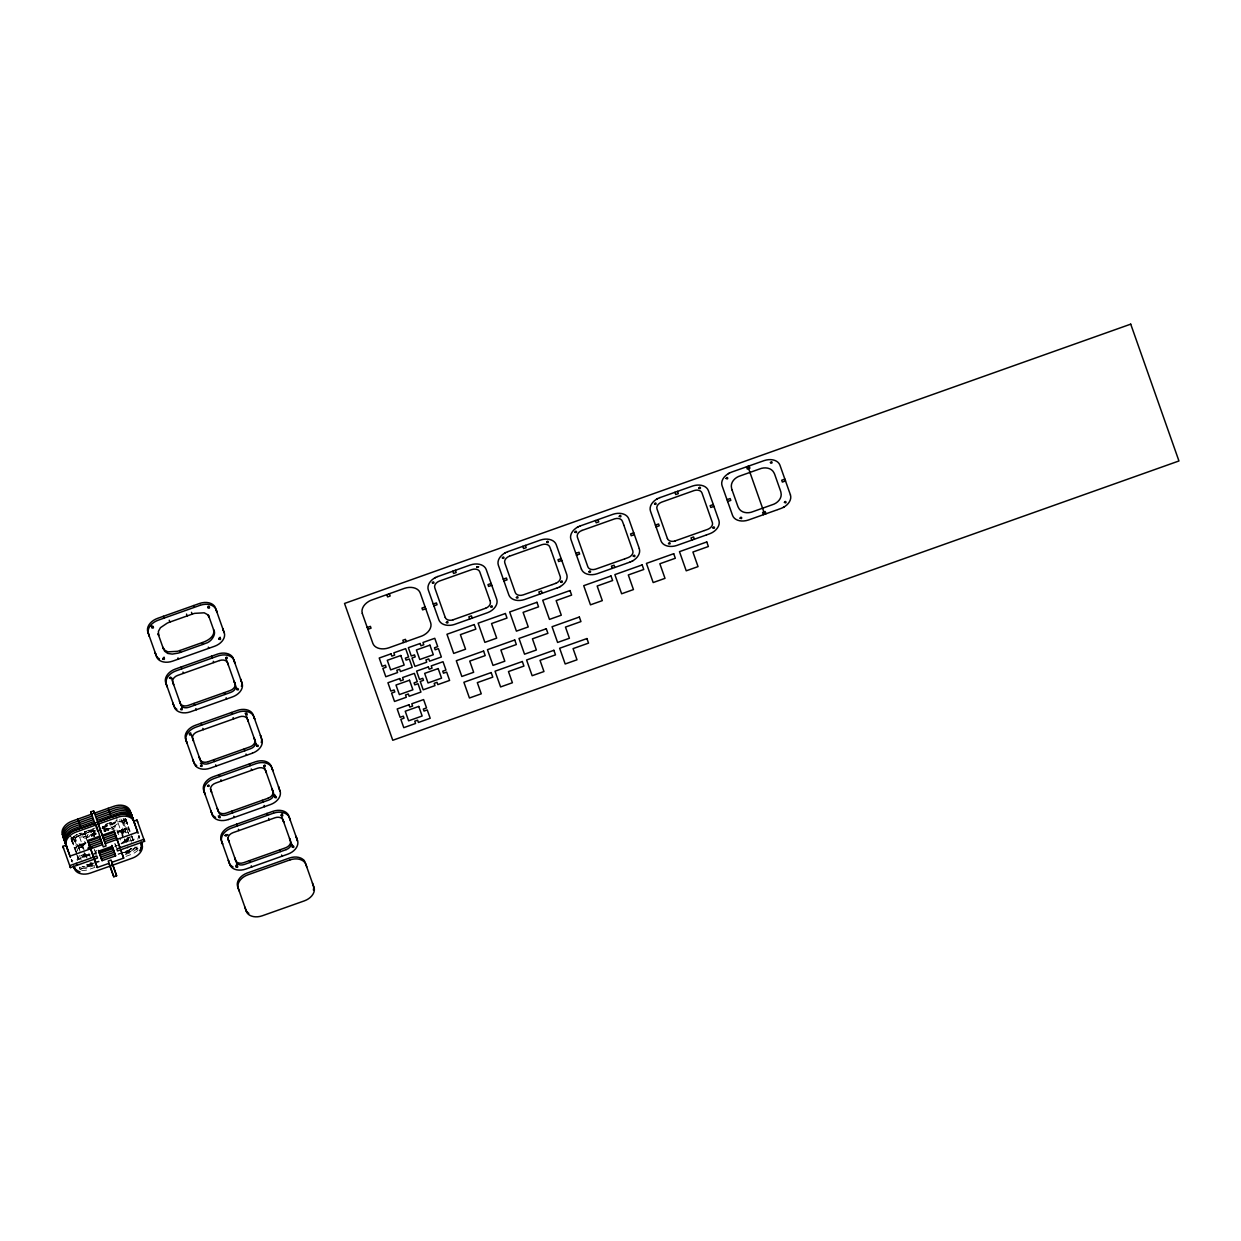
<?xml version="1.0" encoding="UTF-8"?>
<svg xmlns="http://www.w3.org/2000/svg" width="1241" height="1241" viewBox="0 0 1241 1241"><rect width="100%" height="100%" fill="white"/><g stroke="black" fill="none" stroke-linecap="round" stroke-linejoin="round"><path stroke-width="0.75" stroke-dasharray="5 3.75" d="M137.456 847.06C133.532 847.401 138.744 852.086 137.425 846.843M105.345 831.361L105.345 831.408A6.158 4.359 -19.4 0 0 104.073 828.104A5.647 3.987 -19.7 0 1 103.996 830.338M94.735 836.667L93.975 832.401L94.471 834.309M122.316 830.601L117.709 831.237M122.052 835.907L122.502 831.206L117.119 833.13M130.848 848.611A6.5 4.592 -19.7 0 1 127.42 851.124L118.469 854.304L127.451 851.217L127.901 846.517M132.694 839.8L132.771 838.916M79.362 867.164C78.416 870.98 84.109 869.274 81.301 866.792M93.959 832.509L93.447 831.951A5.647 3.987 -19.7 0 0 96.115 834.03M104.616 831.625L105.035 830.586A6.934 5.476 -12.4 0 1 104.942 831.486A5.647 3.987 -19.7 0 0 103.918 830.074M128.893 837.737L126.055 842.375M133.407 839.304C132.756 843.508 131.577 833.812 132.322 837.815M85.164 855.949L82.015 845.54A2.048 1.458 -19.7 0 0 79.905 844.78L76.74 845.757L75.205 841.398A6.5 4.592 -19.7 0 1 79.533 835.24L93.851 830.151M81.285 867.211L79.393 867.521M81.968 847.727L86.839 839.599M91.881 836.512L94.797 831.641M93.463 836.884L95.402 833.626M94.719 853.606L96.658 850.349M121.091 843.508L126.644 839.195M126.954 841.367A2.048 1.458 -19.7 0 1 124.86 840.591L124.938 840.809A2.048 1.458 -19.7 0 0 127.047 841.584L130.305 840.84L125.713 841.538M104.802 829.097L104.058 828.833L104.896 831.237M121.789 830.415L125.806 828.073L122.875 829.764A2.048 1.458 -19.7 0 0 121.727 831.687L121.649 831.47A2.048 1.458 -19.7 0 1 122.797 829.531L122.875 829.764M124.426 841.755L121.153 843.989M95.371 831.765L86.187 838.001L86.622 839.087M91.384 835.41L94.394 833.378M101.902 828.274L106.416 825.218L108.308 830.617M105.159 829.112L110.511 828.616L124.038 819.448M93.23 833.347L88.778 836.341L70.768 837.892M85.257 831.625L84.543 831.982L86.529 831.377M77.5 836.372L79.626 835.472A6.5 4.592 -19.7 0 0 75.282 841.615L75.205 841.398M81.084 858.074L84.078 856.6A2.048 1.458 -19.7 0 0 85.226 854.661L85.319 854.894A2.048 1.458 -19.7 0 1 84.171 856.817L80.696 855.375M84.466 832.028L86.001 837.458M91.322 831.982L94.719 830.555M85.241 842.779L80.401 844.749L80.96 845.478M77.656 834.557L76.942 834.821A6.81 4.824 -19.7 0 0 72.056 841.507L72.955 844.035L71.249 839.257M129.08 850.085L125.822 851.279M130.01 851.543L126.148 852.955M85.303 842.949L80.898 845.307M78.788 833.89L80.727 833.176M79.843 833.766L82.015 832.975M125.76 853.358L130.103 851.776A6.81 4.824 -19.7 0 0 135.021 846.982M124.689 852.707L129.871 850.83A13.667 9.664 -19.7 0 0 136.153 846.967M125.341 854.522L130.522 852.645A13.667 9.664 -19.7 0 0 138.077 847.432M125.993 856.352L131.174 854.475A13.667 9.664 -19.7 0 0 138.03 850.054M84.435 831.858L95.138 828.057M105.842 824.257L111.178 822.349M88.421 830.694L94.099 828.678M105.469 824.644L107.362 823.962M109.255 823.295L111.519 822.457L113.381 827.731M93.742 829.841L79.424 834.914A6.686 4.731 -19.7 0 0 74.569 841.615L70.613 836.325L78.633 859.051A6.686 4.731 -19.7 0 0 78.726 859.47L78.617 859.361A6.763 5.802 -30.6 0 1 78.043 858.508L78.602 859.02M102.693 826.661L116.995 821.573A6.686 4.731 -19.7 0 1 124.969 823.714L124.736 818.765M102.801 826.971L117.104 821.883A6.5 4.592 -19.7 0 1 124.348 823.931L124.426 824.164A6.5 4.592 -19.7 0 0 117.197 822.116L102.879 827.204M79.626 835.472L93.928 830.384M95.107 830.632L79.284 836.248L88.282 861.797M102.134 828.135L117.942 822.519L123.728 838.932M95.836 832.944L83.302 837.396L85.164 842.655M104.104 831.377A5.647 3.987 -19.7 0 0 104.663 829.733L115.522 825.948L120.47 839.971M84.714 838.404L95.402 834.604M104.322 831.439L115.025 827.638M86.187 843.027L80.805 844.95L83.814 848.906M118.578 831.532L122.176 830.26L122.394 836.868M74.91 847.587L85.613 843.787M117.678 832.339L128.397 828.585M84.729 844.64L81.13 845.912L83.364 848.146M78.912 848.068L82.123 846.92L82.697 848.518L79.471 849.651L78.912 848.068L80.107 851.481M126.442 838.342L133.252 835.922M95.852 852.784L94.471 853.281L95.123 855.096M115.335 845.866L116.716 845.369M96.751 852.645L78.912 858.943L70.892 836.186M114.575 846.269L132.415 839.986M86.87 864.651A6.5 4.592 -19.7 0 0 89.771 864.248L98.706 861.068M117.973 854.072L127.342 850.892A6.5 4.592 -19.7 0 0 130.77 848.394M86.963 864.868A6.5 4.592 -19.7 0 0 89.848 864.481L98.799 861.301M89.879 864.558L98.815 861.394M97.434 862.386L99.327 861.719M92.982 862.945L90.066 863.969M94.952 867.381L89.011 869.445A13.682 9.68 -19.7 0 1 79.16 869.988M92.904 864L87.692 865.815A13.682 9.68 -19.7 0 1 82.216 866.823M92.904 865.024L91.446 865.535M114.87 821.309L116.685 820.673M91.508 862.448L90.019 862.96M91.974 865.101L88.08 866.435A6.81 4.809 -19.7 0 1 82.201 866.404M91.074 865.66L88.173 866.668M89.709 864.093L87.522 864.853A6.81 4.809 -19.7 0 1 86.808 865.055M116.98 831.486L122.378 829.95L122.363 830.772M133.609 839.226L134.478 839.226M102.32 827.856L105.857 826.816A6.763 4.281 -9 0 1 113.412 828.43M89.91 854.584L82.883 854.754M90.174 854.987L86.218 855.328M88.623 864.527L89.771 864.248M87.459 864.651L89.802 864.357M104.384 829.066L113.614 828.383M95.293 830.632L89.895 831.098L91.787 836.481M104.306 829.857L107.905 829.546M86.808 856.864L84.186 856.709M77.469 860.618L76.958 859.501L78.617 859.361M93.168 830.446L93.727 831.005A5.647 3.987 -19.7 0 0 96.193 834.309M93.633 833.44L94.207 833.936A5.647 3.987 -19.7 0 1 94.688 832.478M110.511 828.616L124.752 833.812M93.727 833.89L94.021 834.2A7.213 5.29 -19.6 0 0 94.766 834.65M93.447 832.339L93.789 832.695A7.213 5.29 -19.6 0 0 96.333 833.812M123.278 822.581L125.884 828.29M104.632 829.702L104.073 828.91L105.811 831.439A6.158 4.359 -19.4 0 0 104.74 829.981M81.875 868.374L79.936 869.072M71.451 859.408L71.792 859.842A13.682 9.68 -19.7 0 0 72.862 860.928M123.324 819.107L123.805 820.223L123.154 818.408M94.657 836.465L93.99 834.588L94.487 836.124A6.158 4.359 -19.4 0 1 94.114 833.75M77.531 850.426L77.687 850.892M138.015 848.487L136.06 849.123M71.637 860.897L71.233 859.749L72.211 862.185M127.575 824.102L125.744 819.044M77.485 856.91C79.191 861.657 76.678 854.63 77.687 857.5M126.985 822.519L126.799 822.054A6.81 4.809 -19.7 0 0 119.431 819.758M71.233 859.749L71.869 861.471M77.531 857.081L77.625 857.345A6.81 4.809 -19.7 0 0 79.781 859.393M126.256 820.456L126.21 820.301A6.81 4.809 -19.7 0 0 125.419 819.044M139.054 836.17L139.581 837.659L139.023 836.124A13.667 9.664 -19.7 0 1 139.163 837.691M125.775 819.107L127.73 824.567M128.599 833.828L127.947 831.997L128.242 833.068M124.627 828.662A1.706 1.21 -19.7 0 1 122.487 830.462A1.706 1.21 -19.7 0 1 121.897 828.445A1.706 1.21 -19.7 0 1 124.627 828.662L125.186 830.213M128.412 839.335L127.839 837.737A1.706 1.21 -19.7 0 1 124.829 839.211M122.611 828.042L123.185 829.64M123.417 830.322L123.976 831.92M126.629 839.443L127.203 841.041M121.401 829.764L121.975 831.346M124.612 838.885L125.186 840.467M115.01 843.911L116.313 847.587M94.425 849.325L96.333 854.677M94.626 866.466L94.3 865.566L88.344 867.63A13.682 9.68 -19.7 0 1 79.083 868.312M81.13 844.113A1.706 1.21 -19.7 0 1 78.99 845.912A1.706 1.21 -19.7 0 1 78.4 843.896A1.706 1.21 -19.7 0 1 81.13 844.113L81.689 845.664A1.706 1.21 -19.7 0 1 79.564 847.51A1.706 1.21 -19.7 0 1 78.974 845.493A1.706 1.21 -19.7 0 1 81.704 845.71M84.9 854.785L84.341 853.188A1.706 1.21 -19.7 0 1 81.394 854.739M79.114 843.508L79.672 845.09M79.92 845.788L80.479 847.37M83.131 854.909L83.705 856.492M77.904 845.214L78.478 846.812M81.394 855.127L81.689 855.933M127.683 824.412L127.621 824.257A158.801 112.279 -19.7 0 0 126.722 821.821M138.93 835.767L139.721 838.016M125.543 818.424L131.453 835.131M131.701 835.813L133.997 842.329M125.294 818.796L129.607 831.098M124.984 818.889L129.328 831.206M123.448 819.246L129.188 835.876M129.793 837.613L132.244 844.547M121.866 820.906L126.07 832.82M121.649 831.47L124.938 840.809M114.839 843.446L116.204 847.277M94.859 850.55L96.224 854.382M88.871 853.172L91.353 860.199M79.346 849.418L75.158 837.504A10.006 7.074 -19.7 0 1 74.801 836.062M72.924 837.148L78.912 853.73M79.533 855.468L81.968 862.402M71.14 838.994L75.841 852.272M76.058 852.8L78.586 859.997M71.28 859.811L71.807 861.363M131.872 836.418L132.973 839.645A6.81 4.824 -19.7 0 1 133.159 840.778M132.12 837.101L132.771 839.071A6.779 5.15 -6.9 0 1 133.02 840.793A6.686 4.731 -19.7 0 0 132.756 839.785M72.319 842.127L71.28 839.273M132.834 839.071L133.361 840.669M73.219 838.202L72.986 837.38M71.668 840.297L72.63 843.12L71.637 839.785L72.164 841.646M139.349 837.132L138.883 835.72L139.644 838.187M86.529 838.792L86.482 838.637A6.779 4.281 -30.4 0 1 91.291 831.935M70.985 837.97L71.978 841.305A6.81 4.824 -19.7 0 1 74.181 836.077M116.825 816.609L116.995 821.573M132.368 837.799A6.81 4.824 -19.7 0 1 132.027 840.762M71.916 860.975A13.651 9.664 -19.7 0 1 71.342 859.92M120.873 819.029A10.006 7.074 -19.7 0 1 121.789 820.937M126.489 839.304A10.006 7.074 -19.7 0 1 124.705 841.894M86.094 855.607A10.006 7.074 -19.7 0 1 83.085 854.723M88.158 866.652A6.81 4.809 -19.7 0 1 82.232 866.606M131.344 848.565A6.686 4.731 -19.7 0 1 127.451 851.217M89.879 864.558A6.686 4.731 -19.7 0 1 86.994 865.132M72.878 843.802A158.801 112.279 -19.7 0 1 72.025 841.258M76.042 834.945A6.81 4.824 -19.7 0 1 76.864 834.604M134.137 848.534A6.81 4.824 -19.7 0 1 130.01 851.528M94.719 835.224A6.158 4.359 -19.4 0 1 93.447 831.873A6.934 4.219 -25.4 0 1 94.905 829.686M110.775 822.876A7.213 5.616 -26.6 0 1 110.154 822.985M93.758 833.425A6.934 4.219 -25.4 0 1 94.937 831.423M104.135 829.05A7.213 4.886 -19.8 0 1 104.849 829.64M94.611 834.821A5.647 3.987 -19.7 0 1 94.968 833.161M103.81 830.105A5.647 3.987 -19.7 0 1 105.299 831.594M104.911 829.097A6.934 5.476 -12.4 0 1 104.135 831.191M83.736 854.087A1.706 1.21 -19.7 0 1 84.807 855.607A1.706 1.21 -19.7 0 1 82.387 856.554A1.706 1.21 -19.7 0 1 82.077 854.723M127.234 838.621A1.706 1.21 -19.7 0 1 128.288 840.188A1.706 1.21 -19.7 0 1 125.806 841.072A1.706 1.21 -19.7 0 1 125.651 839.195M102.522 827.964A5.647 3.987 -19.7 0 1 104.849 831.563M94.533 834.541A5.647 3.987 -19.7 0 1 94.626 830.694M102.553 826.925A7.213 4.886 -19.8 0 1 104.616 828.15M138.511 836.155A13.667 9.664 -19.7 0 1 137.767 839.273M71.404 839.676A6.81 4.824 -19.7 0 1 71.389 837.675M132.011 848.549A6.81 4.824 -19.7 0 1 130.352 849.558M125.62 831.47L122.409 832.602L122.968 834.2L126.194 833.052L125.62 831.47M105.563 830.912L105.563 830.912M123.061 832.044A1.706 1.21 -19.7 0 0 125.201 830.245A1.706 1.21 -19.7 0 0 122.471 830.043A1.706 1.21 -19.7 0 0 123.061 832.044"/><path stroke-width="1.5" d="M282.514 813.507L281.195 814.406M164.122 657.156L163.347 657.777M181.946 707.866L181.853 707.168M220.215 637.269L219.192 637.89M190.711 732.857L189.315 733.4M246.757 713.032L245.082 713.249M236.426 687.405L236.426 688.429M256.282 743.716L256.267 744.74M152.798 626.131L151.231 626.178M208.86 606.244L207.914 606.523M434.691 578.011L435.544 577.53M504.699 553.129L505.568 552.664M577.282 527.347L578.135 526.882M656.846 499.084L657.699 498.603M728.42 473.659L729.289 473.178M560.374 586.45L559.505 586.931M632.941 560.668L632.212 561.072M784.095 506.98L783.226 507.445M219.424 816.004L218.214 816.004M200.437 763.448L201.88 763.851M275.486 796.102L274.168 795.869L274.866 794.783M236.767 865.613L235.774 865.613M292.271 844.361L291.588 845.323L292.674 845.742M509.43 556.232L541.991 544.659A6.81 4.824 -19.7 0 1 549.779 546.971L551.221 550.802M582.013 530.45L614.574 518.878A6.81 4.824 -19.7 0 1 622.361 521.189L623.789 525.021M485.634 608.23L482.284 609.455M555.642 583.363L552.292 584.589M437.654 576.6L470.525 564.919A13.667 9.664 -19.7 0 1 486.177 569.464L496.726 599.31A13.682 9.68 -19.7 0 1 490.381 611.363L489.497 611.797A13.651 9.664 -19.7 0 1 487.387 612.744L454.516 624.425A13.667 9.664 -19.7 0 1 438.864 619.864L428.316 590.033A13.682 9.68 -19.7 0 1 437.747 576.491M507.662 551.718L540.549 540.037A13.667 9.664 -19.7 0 1 556.201 544.597L566.734 574.428A13.682 9.68 -19.7 0 1 557.302 587.97M580.245 525.936L613.116 514.255A13.667 9.664 -19.7 0 1 628.768 518.816L639.317 548.646M659.809 497.672L692.695 485.991A13.667 9.664 -19.7 0 1 708.347 490.552L718.88 520.382A13.682 9.68 -19.7 0 1 712.536 532.436L711.714 532.839A13.651 9.664 -19.7 0 1 709.542 533.816L706.3 535.011M557.395 587.862L524.524 599.543A13.667 9.664 -19.7 0 1 508.872 594.997L498.339 565.151A13.682 9.68 -19.7 0 1 507.771 551.625M629.978 562.08L626.721 563.274M252.373 753.209L210.21 768.179A13.682 9.68 -19.7 0 1 195.551 765.899M75.499 829.934L75.127 830.074A13.667 9.664 -19.7 0 0 65.478 843.461L66.44 846.098M268.103 798.227L226.172 813.134A6.81 4.809 -19.7 0 1 218.183 811.009L210.427 788.904M286.221 849.604L280.776 851.574M76.244 829.671L75.22 830.307A13.667 9.664 -19.7 0 0 65.571 843.694L65.851 844.33M75.949 830.027L76.973 829.391M76.694 829.764L77.718 829.128M77.423 829.484L78.462 828.864M78.167 829.221L79.191 828.585M777.874 509.57L781.132 508.391A13.682 9.68 -19.7 0 0 790.424 494.957M78.912 828.957L79.936 828.321M624.875 558.807L628.225 557.581A6.81 4.809 -19.7 0 0 632.817 550.864L623.882 525.269M704.438 530.528L707.789 529.318A6.81 4.809 -19.7 0 0 712.381 522.601L701.956 492.91A6.81 4.824 -19.7 0 0 694.122 490.567L661.577 502.171A6.81 4.809 -19.7 0 0 656.97 508.888L667.41 538.578M79.641 828.693L80.681 828.057M224.249 632.863L215.391 607.78A13.651 9.664 -19.7 0 0 214.615 606.337L214.243 605.841A13.682 9.68 -19.7 0 0 199.584 603.467L157.405 618.421A13.667 9.664 -19.7 0 0 147.757 631.809L156.676 656.877M200.22 605.267L158.057 620.252A13.667 9.664 -19.7 0 0 148.408 633.639M158.01 633.608L158.677 635.423L158.414 631.374L160.399 627.713L167.287 623.091A27.659 19.561 -19.7 0 1 169.893 622.051L192.153 614.155A27.659 19.561 -19.7 0 1 194.666 613.349L204.207 612.806L207.34 614.497L209.264 617.46L208.333 614.962M179.914 650.517L202.174 642.605A27.659 19.561 -19.7 0 0 204.641 641.644C209.31 639.751 215.112 635.609 213.576 629.808C216.756 633.639 211.559 642.062 205.432 643.396A27.659 19.561 -19.7 0 1 202.826 644.42L180.566 652.332A27.659 19.561 -19.7 0 1 178.052 653.138L172.266 654.1L167.768 653.433L164.65 651.199L162.819 647.213L164.727 650.16L167.861 651.866L177.401 651.308A27.659 19.561 -19.7 0 0 179.914 650.517L180.566 652.332M156.552 656.83A13.682 9.68 -19.7 0 0 172.483 661.189L214.662 646.235A13.667 9.664 -19.7 0 0 224.311 632.848M233.37 658.49A13.682 9.68 -19.7 0 0 217.439 654.131L175.26 669.085A13.667 9.664 -19.7 0 0 165.611 682.472M234.022 660.321A13.682 9.68 -19.7 0 0 218.09 655.946L175.912 670.9A13.667 9.664 -19.7 0 0 166.263 684.287M219.564 660.522L177.634 675.43A6.81 4.824 -19.7 0 0 172.763 682.1L180.938 705.136M367.181 627.512L370.407 626.364L371.043 628.194L367.832 629.342M425.182 606.911L421.956 608.059L422.607 609.874L425.818 608.726M433.202 604.057L436.429 602.909L437.065 604.739L433.838 605.887M491.203 583.456L487.977 584.604L488.613 586.419L491.839 585.271M503.21 579.19L506.437 578.042L507.073 579.857L503.862 581.005M561.211 558.574L557.985 559.722L558.636 561.553L561.863 560.405M575.793 553.393L579.02 552.261L579.656 554.075L576.429 555.223M633.794 532.792L630.568 533.94L631.204 535.771L634.43 534.623M655.357 525.129L658.583 523.981L659.219 525.812L656.008 526.96M713.358 504.529L710.131 505.676L710.783 507.491L713.994 506.359M726.931 499.704L730.158 498.556L730.809 500.387L727.583 501.535M784.933 479.104L781.706 480.236L782.357 482.066L785.584 480.919M180.24 703.337A6.81 4.809 -19.7 0 0 188.213 705.431L230.143 690.554A6.81 4.824 -19.7 0 0 235.03 683.869L226.855 660.832M180.891 705.152A6.81 4.809 -19.7 0 0 188.865 707.261L230.795 692.369A6.81 4.824 -19.7 0 0 235.681 685.699L234.13 681.34L234.782 683.17M165.673 682.441L174.531 707.541A13.651 9.664 -19.7 0 0 175.307 708.983L175.633 709.402A13.682 9.68 -19.7 0 0 190.338 711.853L232.517 696.899A13.667 9.664 -19.7 0 0 242.166 683.512L233.246 658.444M482.066 609.533L453.058 619.802M552.074 584.666L523.066 594.935A6.81 4.824 -19.7 0 1 515.294 592.624L504.808 562.949A6.81 4.809 -19.7 0 1 509.415 556.185M624.657 558.884L595.649 569.154A6.81 4.824 -19.7 0 1 587.862 566.827L577.375 537.167A6.81 4.809 -19.7 0 1 581.998 530.403M704.221 530.605L675.213 540.874M626.255 563.445L597.107 573.761A13.667 9.664 -19.7 0 1 581.455 569.2M705.819 535.166L676.671 545.497A13.667 9.664 -19.7 0 1 661.019 540.936L650.47 511.106A13.682 9.68 -19.7 0 1 659.917 497.563M777.409 509.741L748.245 520.072A13.667 9.664 -19.7 0 1 732.593 515.511L722.06 485.681A13.682 9.68 -19.7 0 1 731.492 472.138L764.27 460.566A13.667 9.664 -19.7 0 1 779.922 465.111L790.455 494.957M253.211 714.8A13.682 9.68 -19.7 0 0 237.279 710.441L195.116 725.396A13.667 9.664 -19.7 0 0 185.467 738.783M252.373 753.194A13.667 9.664 -19.7 0 0 262.022 739.822L253.847 716.724A13.682 9.68 -19.7 0 0 237.931 712.256L195.768 727.21A13.667 9.664 -19.7 0 0 186.119 740.598L187.065 743.235L185.529 738.752M248.122 721.005L247.347 718.973A6.81 4.809 -19.7 0 0 239.42 716.848L197.49 731.74A6.81 4.824 -19.7 0 0 192.603 738.426L200.778 761.447A6.81 4.809 -19.7 0 0 208.705 763.572L250.651 748.68A6.81 4.824 -19.7 0 0 255.522 742.009L246.695 717.143M208.069 761.757L249.999 746.865A6.81 4.824 -19.7 0 0 254.87 740.179L253.971 737.65L254.684 739.636M92.486 813.863L91.601 814.174L90.81 811.893L93.633 810.885L106.09 845.897L103.251 846.905L96.224 824.846M91.136 814.344L71.947 821.201A13.667 9.664 -19.7 0 0 62.298 834.588M93.727 813.413L93.633 810.885M94.921 812.995L114.125 806.216A13.682 9.68 -19.7 0 1 130.057 810.606M91.787 816.159L72.599 823.016A13.667 9.664 -19.7 0 0 62.965 836.403L63.912 839.04M95.573 814.81L114.777 808.031A13.682 9.68 -19.7 0 1 130.708 812.421L138.092 833.347M92.439 817.99L73.266 824.846A13.667 9.664 -19.7 0 0 63.617 838.218L70.427 857.391M96.224 816.64L115.429 809.861A13.682 9.68 -19.7 0 1 131.36 814.251L132.88 818.641M280.063 791.2L271.205 766.116A13.682 9.68 -19.7 0 0 255.398 761.803L213.219 776.757A13.667 9.664 -19.7 0 0 203.571 790.145L212.49 815.213M93.091 819.805L73.917 826.661A13.667 9.664 -19.7 0 0 64.268 840.048M96.876 818.455L116.08 811.676A13.682 9.68 -19.7 0 1 132.011 816.066M271.981 767.993A13.682 9.68 -19.7 0 0 256.049 763.618L213.871 778.588A13.667 9.664 -19.7 0 0 204.222 791.975M93.742 821.62L74.569 828.476A13.667 9.664 -19.7 0 0 64.92 841.863L65.215 842.686M97.527 820.285L116.732 813.507A13.682 9.68 -19.7 0 1 131.375 815.787M80.386 828.414L111.737 817.028M94.394 823.45L81.13 828.15L77.873 819.044M98.179 822.1L112.466 816.764M95.045 825.265L75.872 832.122A13.667 9.664 -19.7 0 0 66.223 845.509L67.169 848.146M97.465 824.412L98.349 824.086L102.507 835.86M98.83 823.915L118.035 817.136A13.682 9.68 -19.7 0 1 132.694 819.432L133.082 820.037A13.651 9.664 -19.7 0 1 133.857 821.48L133.95 821.62M218.245 811.087L218.897 812.808A6.81 4.809 -19.7 0 0 226.808 814.934L268.754 800.057A6.81 4.824 -19.7 0 0 273.641 793.371L265.512 770.397A6.81 4.809 -19.7 0 0 257.539 768.226L215.593 783.102A6.81 4.824 -19.7 0 0 210.706 789.788L211.622 792.316L210.97 790.486M100.537 830.167L97.713 831.175L90.81 811.893M63.555 848.363L62.857 846.346L66.068 845.199L65.649 843.771M134.183 822.287L133.811 821.232L136.96 820.022L144.577 841.305L117.507 850.923L116.794 848.922L143.863 839.304L144.577 841.305M109.037 863.317L97.248 867.506L87.661 840.467L99.451 836.263L102.445 844.625L90.655 848.813M114.079 831.067L120.02 847.774L114.079 831.067L102.289 835.271L105.283 843.616L137.642 832.091L130.925 813.181M88.049 841.522L99.838 837.334M102.677 836.325L114.467 832.137M88.7 843.353L100.49 839.164M103.329 838.156L115.118 833.968M89.352 845.168L101.142 840.979M103.98 839.971L115.77 835.782M90.004 846.998L101.793 842.794M104.632 841.801L116.421 837.597M88.064 847.991L91.632 846.719M88.235 848.472L91.803 847.2M90.422 848.875L69.992 856.135L62.376 834.557M98.706 851.078L112.233 846.269M99.482 853.374L113.009 848.565M100.133 855.204L113.66 850.395M70.458 867.63L97.527 858.027L96.814 856.011L69.76 865.629L70.458 867.63L62.857 846.346M100.785 857.019L114.312 852.21M101.436 858.834L114.963 854.025M115.615 855.856L112.621 847.494L99.094 852.303L102.088 860.665L115.615 855.856L111.876 845.369M228.313 819.556L270.476 804.571A13.667 9.664 -19.7 0 0 280.125 791.184M111.876 862.309L123.666 858.12L120.718 849.775M111.411 865.644L90.314 873.09A13.682 9.68 -19.7 0 1 74.367 868.7L73.514 866.125M112.295 865.318L111.643 861.766M113.303 864.961L132.477 858.105A13.667 9.664 -19.7 0 0 142.126 844.718L141.319 842.701A13.667 9.664 -19.7 0 1 140.853 848.348M297.53 840.762L288.672 815.663A13.651 9.664 -19.7 0 0 287.896 814.22L287.524 813.724A13.682 9.68 -19.7 0 0 272.865 811.35L230.686 826.32A13.667 9.664 -19.7 0 0 221.038 839.692L229.957 864.76M273.501 813.15L231.338 828.135A13.667 9.664 -19.7 0 0 221.689 841.522M286.206 849.589A6.81 4.824 -19.7 0 0 291.108 842.918L282.917 819.789A6.81 4.809 -19.7 0 0 274.99 817.772L233.06 832.649A6.81 4.824 -19.7 0 0 228.173 839.335L236.364 862.371A6.81 4.809 -19.7 0 0 244.275 864.481L280.419 851.698L279.768 849.883L243.639 862.681A6.81 4.809 -19.7 0 1 235.65 860.571M113.784 876.782L116.623 875.774L111.069 860.029L108.231 861.037L113.784 876.782L109.394 864.512M279.768 849.883L285.57 847.789A6.81 4.824 -19.7 0 0 290.456 841.103L289.541 838.575L290.192 840.39M229.833 864.713A13.682 9.68 -19.7 0 0 245.765 869.072L287.943 854.118A13.667 9.664 -19.7 0 0 297.592 840.731M112.186 817.121L113.21 816.5M112.931 816.857L113.955 816.252M113.66 816.609L114.699 815.989M114.405 816.345L115.444 815.725M115.149 816.082L116.189 815.477M115.894 815.833L116.933 815.213M116.638 815.57L117.306 815.089A13.682 9.68 -19.7 0 1 133.237 819.479L133.532 820.456M289.975 859.873L247.797 874.858A13.667 9.664 -19.7 0 0 238.148 888.246M236.426 864.217L237.233 864.372M303.921 860.37L304.371 860.944A13.651 9.664 -19.7 0 1 305.146 862.386L313.989 887.486M195.597 765.868L195.163 765.294A13.651 9.664 -19.7 0 1 194.387 763.851L186.414 741.42M131.329 815.818L131.779 816.392A13.651 9.664 -19.7 0 1 132.554 817.835L133.314 819.913M132.322 817.943L132.089 817.633A13.682 9.68 -19.7 0 0 117.399 815.337M233.897 660.259L234.875 662.88L234.223 661.065M253.102 714.754L253.847 716.724M253.753 716.569L254.731 719.191L254.079 717.376M271.857 767.946L272.834 770.568L272.182 768.737M180.286 703.321L179.573 701.429M218.183 810.838L217.361 808.636M156.025 655.062L155.047 652.425L155.699 654.255M235.697 860.54L234.828 858.183M211.839 813.398L210.861 810.761L211.513 812.591M229.306 862.945L228.328 860.323L228.98 862.138M246.416 911.483L237.574 886.4A13.667 9.664 -19.7 0 1 247.161 873.043L289.324 858.058A13.682 9.68 -19.7 0 1 303.967 860.339M129.948 810.559L131.577 814.996M133.206 819.665L133.811 821.232M134.835 824.102L133.625 820.735M266.226 772.383L264.798 768.52A6.81 4.809 -19.7 0 0 264.271 767.558M199.367 757.584L200.127 759.632A6.81 4.809 -19.7 0 0 208.054 761.741M445.255 617.506L434.784 587.831A6.81 4.809 -19.7 0 1 439.407 581.067L471.983 569.526A6.81 4.824 -19.7 0 1 479.771 571.837L489.916 600.473M581.424 569.216L570.907 539.37A13.682 9.68 -19.7 0 1 580.338 525.843M228.266 664.695L227.506 662.663A6.81 4.809 -19.7 0 0 219.579 660.538M283.693 821.93L282.265 818.067A6.81 4.809 -19.7 0 0 281.8 817.183M216.368 610.401L217.02 612.232L216.043 609.61A13.651 9.664 -19.7 0 0 215.267 608.152L214.833 607.578A13.682 9.68 -19.7 0 0 200.235 605.282M223.364 630.211L222.713 628.396L223.597 631.048A13.667 9.664 -19.7 0 1 223.923 632.321M241.219 680.875L240.568 679.06L241.452 681.712M261.075 737.185L260.424 735.37L261.308 738.023A13.667 9.664 -19.7 0 1 261.262 742.552M279.178 788.547L278.527 786.732L279.411 789.385A13.667 9.664 -19.7 0 1 279.768 791.138M289.649 818.3L290.301 820.115L289.324 817.493A13.651 9.664 -19.7 0 0 288.548 816.035L288.114 815.477A13.682 9.68 -19.7 0 0 273.516 813.181M296.646 838.094L295.994 836.279L296.878 838.932M227.786 663.361L228.328 664.866M247.626 719.671L248.278 721.486M265.745 771.033L266.396 772.848M272.725 790.843L272.074 789.012L272.927 791.572A6.81 4.824 -19.7 0 1 268.087 798.211M283.196 820.58L283.863 822.411M193.627 605.515L194.279 607.33M208.302 647.135L208.752 648.376M211.482 656.163L212.133 657.994M213.297 661.298L213.747 662.554M224.342 692.664L224.993 694.479M226.157 697.783L226.607 699.04M231.338 712.489L231.989 714.304M233.153 717.608L233.603 718.865M244.198 748.975L244.849 750.789M246.013 754.094L246.463 755.35M249.441 763.851L250.093 765.666M251.256 768.97L251.706 770.227M262.301 800.336L262.952 802.151M264.116 805.456L264.566 806.712M266.908 813.398L267.56 815.213M268.676 818.408L269.173 819.774M281.583 855.018L282.033 856.259M191.502 612.325L192.153 614.155M202.174 642.605L202.826 644.42M186.522 614.093L187.174 615.924M169.241 620.236L169.893 622.051M163.316 616.281L163.967 618.096M177.99 657.901L178.44 659.142M181.17 666.944L181.822 668.759M182.985 672.064L183.435 673.32M194.03 703.43L194.682 705.245M195.845 708.549L196.295 709.805M201.026 723.255L201.678 725.07M202.841 728.374L203.291 729.63M213.886 759.74L214.538 761.555M215.701 764.859L216.151 766.116M219.13 774.617L219.781 776.432M220.945 779.751L221.394 780.992M231.989 811.102L232.641 812.917M233.804 816.237L234.254 817.478M236.597 824.164L237.248 825.994M238.412 829.298L238.861 830.555M249.457 860.649L250.108 862.479M251.271 865.784L251.721 867.04M173.011 682.814L173.662 684.629L172.158 680.27A6.81 4.824 -19.7 0 1 172.096 678.238M180.007 702.623L179.464 701.118M192.851 739.124L193.503 740.955L192.665 738.395M199.196 757.119L199.848 758.934M217.299 808.48L217.951 810.295M228.422 840.048L229.089 841.863L227.739 837.97M234.766 858.027L235.418 859.858M148.703 634.446L149.354 636.261L148.47 633.608M166.558 685.11L167.209 686.925L166.325 684.272M173.554 704.919L172.902 703.089L173.88 705.71A13.651 9.664 -19.7 0 0 174.655 707.168L175.09 707.727A13.682 9.68 -19.7 0 0 176.858 709.294M193.41 761.229L192.758 759.399L193.736 762.021A13.651 9.664 -19.7 0 0 194.511 763.479L194.946 764.053A13.682 9.68 -19.7 0 0 196.698 765.604M204.517 792.782L205.168 794.597L204.284 791.944M221.984 842.329L222.635 844.159L221.751 841.491M108.184 808.279L111.442 817.385M121.277 851.45L123.666 858.12M112.217 863.503L116.623 875.774M87.661 840.467L93.602 857.159M94.254 859.16L97.248 867.506M306.775 866.838L305.798 864.217A13.651 9.664 -19.7 0 0 305.022 862.759L304.572 862.2A13.682 9.68 -19.7 0 0 289.975 859.904M244.787 907.047L245.765 909.669A13.651 9.664 -19.7 0 0 246.54 911.111L246.99 911.685A13.682 9.68 -19.7 0 0 248.836 913.298M749.114 465.918L749.905 468.198L747.33 469.114L746.524 466.833M765.992 513.805L765.185 511.525L762.61 512.44L763.417 514.72M747.811 466.368L764.704 514.255M732.097 490.04L737.65 505.785A27.659 19.561 -19.7 0 0 738.379 507.507C740.83 513.014 747.935 513.805 752.961 511.633L772.181 504.792C777.44 503.319 782.482 498.23 780.93 492.398A27.659 19.561 -19.7 0 0 780.418 490.583L774.865 474.838A27.659 19.561 -19.7 0 0 774.136 473.116C771.685 467.578 764.58 466.849 759.554 469.005L740.334 475.83C735.06 477.32 730.049 482.392 731.585 488.24A27.659 19.561 -19.7 0 0 732.097 490.04M677.524 491.343L678.331 493.623L675.756 494.538L674.949 492.258M694.402 539.23L693.61 536.95L691.02 537.865L691.826 540.145M597.96 519.607L598.767 521.887L596.192 522.802L595.385 520.522M614.838 567.494L614.031 565.213L611.456 566.129L612.263 568.409M551.314 551.051L560.265 576.646A6.81 4.809 -19.7 0 1 555.658 583.394M525.377 545.388L526.184 547.669L523.609 548.584L522.802 546.304M542.27 593.276L541.464 590.995L538.889 591.91L539.68 594.191M455.369 570.271L456.176 572.551L453.601 573.466L452.794 571.186M472.247 618.158L471.44 615.877L468.865 616.793L469.672 619.073M389.348 593.725L390.155 596.006L387.58 596.921L386.773 594.641M406.226 641.613L405.435 639.332L402.844 640.247L403.651 642.528M208.597 615.629L214.057 631.048M158.321 634.461L163.471 649.027M136.96 820.022L137.673 822.023M98.442 850.411L102.088 860.665M76.197 863.333L76.911 865.349M63.26 837.21L68.007 850.706M312.453 883.003L313.337 885.655A13.667 9.664 -19.7 0 1 313.368 889.999M239.11 890.883L238.225 888.215M192.588 738.333L192.06 736.735A6.81 4.824 -19.7 0 1 191.828 735.277M490.086 601.001L490.257 601.513A6.81 4.809 -19.7 0 1 485.634 608.276M66.611 846.486L66.285 845.493M362.294 613.488L372.827 643.334A13.667 9.664 -19.7 0 0 388.511 647.926L421.366 636.199A13.651 9.664 -19.7 0 0 423.476 635.252L424.329 634.787A13.682 9.68 -19.7 0 0 430.674 622.78L420.187 592.919A13.667 9.664 -19.7 0 0 404.504 588.327L371.633 600.055A13.651 9.664 -19.7 0 0 369.523 600.985L368.67 601.466A13.682 9.68 -19.7 0 0 362.325 613.473M64.33 840.017L65.602 843.601M675.228 540.921A6.81 4.824 -19.7 0 1 667.425 538.563M639.286 548.662A13.682 9.68 -19.7 0 1 629.885 562.189M453.074 619.848A6.81 4.824 -19.7 0 1 445.271 617.491M141.474 842.903A13.667 9.664 -19.7 0 1 139.597 850.799M80.044 871.865A13.682 9.68 -19.7 0 1 73.715 866.885M77.578 870.763A13.682 9.68 -19.7 0 1 73.669 866.745M91.136 848.099A6.763 5.15 -32.5 0 1 88.995 845.757M141.04 842.003A13.667 9.664 -19.7 0 1 140.885 845.043M75.003 867.816A13.682 9.68 -19.7 0 1 74.351 867.164M159.453 658.909A13.682 9.68 -19.7 0 1 155.901 655M296.94 838.916A13.667 9.664 -19.7 0 1 297.235 840.793M233.029 866.947A13.682 9.68 -19.7 0 1 229.182 862.883M227.708 834.929A6.81 4.824 -19.7 0 1 227.863 834.557M215.562 817.4A13.682 9.68 -19.7 0 1 211.715 813.336M228.297 819.525A13.682 9.68 -19.7 0 1 212.366 815.166M246.509 716.662A6.81 4.809 -19.7 0 1 246.742 717.127M241.514 681.681A13.667 9.664 -19.7 0 1 241.39 686.351M226.033 659.576A6.81 4.809 -19.7 0 1 226.514 660.119M246.307 911.437A13.682 9.68 -19.7 0 0 262.239 915.796L304.417 900.842A13.667 9.664 -19.7 0 0 314.066 887.455M151.774 627.667C154.504 629.621 153.481 624.673 151.774 627.605M162.835 659.033C165.798 660.895 164.122 656.039 162.835 659.033M169.552 678.098C172.328 680.052 171.056 675.197 169.552 678.036M180.612 709.464C183.621 711.279 181.931 706.47 180.612 709.418M189.485 734.625C192.308 736.58 190.959 731.585 189.485 734.625M200.546 766.007C203.384 767.9 202.05 763.013 200.546 765.945M207.899 607.718C210.629 609.688 209.512 604.801 207.914 607.609M207.588 786.003C210.474 787.864 209.015 783.055 207.588 785.941M218.959 639.099C221.875 640.976 220.309 636.168 218.959 639.037M218.649 817.369C221.581 819.184 219.998 814.499 218.664 817.261M225.676 658.149C228.608 659.995 226.994 655.264 225.691 658.04M225.055 835.55C227.568 837.644 226.994 832.463 225.055 835.488M236.736 689.531C239.668 691.377 238.132 686.568 236.736 689.469M236.116 866.916C239.001 868.809 237.558 863.984 236.116 866.87M245.609 714.692C248.603 716.553 246.804 711.714 245.609 714.692M256.654 746.058C259.648 747.92 257.911 743.049 256.654 746.058M263.712 766.054C266.536 768.008 265.202 763.013 263.712 766.054M274.773 797.436C277.736 799.282 276.076 794.426 274.773 797.374M281.18 815.601C284.127 817.416 282.545 812.746 281.195 815.492M292.24 846.982C295.125 848.875 293.652 844.035 292.24 846.92M432.364 582.82C435.405 584.651 433.497 579.826 432.364 582.82M446.357 622.532C449.18 624.487 447.861 619.492 446.357 622.532M476.684 567.075L478.685 566.749L476.699 566.966M490.691 606.787C493.468 608.726 492.289 603.84 490.707 606.678M502.372 557.954C505.289 559.815 503.737 555.006 502.388 557.892M516.38 597.666C519.343 599.465 517.745 594.749 516.396 597.557M546.707 542.193C549.468 544.178 548.305 539.199 546.707 542.146M560.699 581.92C563.212 584.015 562.654 578.833 560.715 581.858M574.955 532.156C577.763 534.111 576.46 529.178 574.955 532.11M588.948 571.884C591.802 573.745 590.406 568.967 588.963 571.775M619.275 516.411C622.175 518.273 620.733 513.448 619.29 516.303M633.282 556.139C636.09 558.062 634.818 553.207 633.282 556.077M654.519 503.893C657.404 505.816 655.791 500.945 654.519 503.893M668.527 543.62C671.459 545.466 669.845 540.657 668.527 543.558M698.854 488.147C701.677 490.086 700.327 485.169 698.854 488.085M712.846 527.859C715.762 529.69 714.242 525.005 712.861 527.751M726.094 478.468C729.01 480.36 727.505 475.412 726.094 478.468M740.101 518.18C743.018 520.041 741.451 515.248 740.101 518.133M770.428 462.722C773.221 464.63 772.026 459.775 770.444 462.614M784.421 502.434C787.321 504.296 785.786 499.627 784.436 502.326M1130.722 324.149L344.533 603.452L392.761 740.272L1178.95 460.969L1130.722 324.149M391.008 653.836L379.219 658.025L382.166 666.37L385.393 665.223L386.091 667.239L382.864 668.387L385.811 676.733L397.601 672.544L396.81 670.264L399.633 669.256L400.44 671.536L412.229 667.348L409.297 659.002L406.071 660.134L405.357 658.133L408.584 656.985L405.636 648.64L393.847 652.828L394.654 655.108L391.815 656.117L391.008 653.836M420.141 643.49L408.351 647.678L411.283 656.024L414.51 654.876L415.223 656.892L411.996 658.04L414.944 666.386L426.733 662.198L425.927 659.917L428.765 658.909L429.572 661.189L441.362 657.001L438.414 648.64L435.188 649.788L434.49 647.786L437.716 646.639L434.769 638.293L422.979 642.481L423.786 644.762L420.947 645.77L420.141 643.49M474.248 624.564L446.962 634.26L453.71 653.418L465.546 649.214L460.395 634.632L475.861 629.125L474.248 624.564M505.397 613.504L478.111 623.199L484.874 642.357L496.695 638.153L491.545 623.556L507.011 618.065L505.397 613.504M536.95 602.288L509.663 611.984L516.411 631.142L528.247 626.938L523.097 612.356L538.563 606.849L536.95 602.288M570.007 590.545L542.72 600.241L549.468 619.399L561.289 615.195L556.154 600.613L571.62 595.106L570.007 590.545M611.006 575.979L583.72 585.674L590.468 604.832L602.304 600.628L597.154 586.031L612.62 580.54L611.006 575.979M642.155 564.919L614.869 574.614L621.632 593.772L633.453 589.568L628.303 574.971L643.769 569.479L642.155 564.919M673.708 553.703L646.421 563.398L653.169 582.556L665.005 578.353L659.855 563.755L675.321 558.264L673.708 553.703M706.765 541.96L679.479 551.656L686.226 570.813L698.047 566.61L692.912 552.028L708.378 546.521L706.765 541.96M400.812 655.496L387.27 660.305L390.651 669.876L404.178 665.067L400.812 655.496M429.929 645.149L416.402 649.958L419.768 659.529L433.311 654.721L429.929 645.149M428.393 666.913L416.604 671.102L419.551 679.447L422.762 678.315L423.476 680.316L420.249 681.464L423.197 689.81L434.986 685.621L434.179 683.341L437.018 682.333L437.825 684.613L449.614 680.425L446.667 672.079L443.456 673.211L442.742 671.21L445.969 670.062L443.021 661.717L431.232 665.905L432.039 668.185L429.2 669.194L428.393 666.913M399.726 678.563L387.937 682.752L390.884 691.097L394.095 689.965L394.809 691.966L391.582 693.114L394.529 701.46L406.319 697.271L405.512 694.991L408.351 693.983L409.158 696.263L420.947 692.075L418.015 683.729L414.789 684.861L414.075 682.86L417.302 681.712L414.354 673.367L402.565 677.555L403.372 679.835L400.533 680.844L399.726 678.563M483.587 651.044L456.3 660.739L461.838 676.469L473.659 672.281L469.734 661.096L485.2 655.605L483.587 651.044M514.736 639.984L487.449 649.679L493.003 665.409L504.823 661.205L500.883 650.036L516.349 644.544L514.736 639.984M546.288 628.768L519.002 638.463L524.54 654.193L536.36 650.005L532.436 638.82L547.901 633.329L546.288 628.768M579.345 617.025L552.059 626.721L557.597 642.45L569.417 638.262L565.477 627.077L580.943 621.586L579.345 617.025M438.182 668.573L424.655 673.382L428.036 682.953L441.563 678.144L438.182 668.573M409.53 680.223L395.988 685.032L399.369 694.603L412.896 689.794L409.53 680.223M491.172 672.575L463.886 682.271L469.439 698L481.26 693.812L477.32 682.628L492.786 677.136L491.172 672.575M522.321 661.515L495.035 671.21L500.588 686.94L512.409 682.736L508.469 671.567L523.935 666.076L522.321 661.515M553.874 650.3L526.587 659.995L532.141 675.725L543.961 671.536L540.021 660.352L555.487 654.86L553.874 650.3M586.931 638.557L559.644 648.252L565.182 663.982L577.003 659.793L573.078 648.609L588.544 643.117L586.931 638.557M408.972 704.779L397.182 708.968L400.114 717.314L403.341 716.166L404.054 718.167L400.827 719.315L403.775 727.66L415.564 723.472L414.758 721.192L417.596 720.183L418.403 722.464L430.193 718.275L427.245 709.93L424.019 711.077L423.321 709.076L426.547 707.928L423.6 699.583L411.81 703.771L412.601 706.051L409.778 707.06L408.972 704.779M418.76 706.424L405.233 711.233L408.599 720.819L422.142 716.01L418.76 706.424"/></g></svg>
